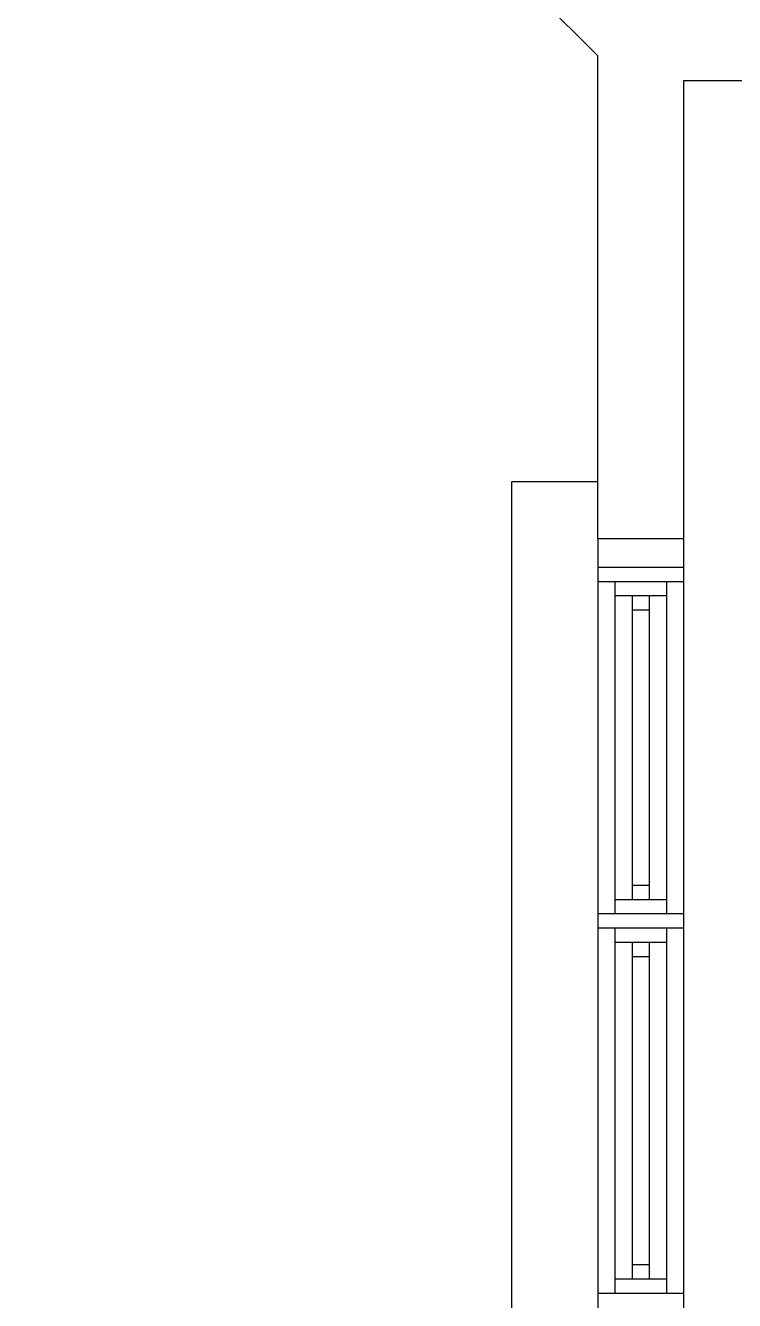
# Model space of a CAD drawing. Header units: inches. Extents: x 105.6 to 147.4, y 37.5 to 62.2.
# Drawn here: x 119.505 to 120.744, y 42.036 to 44.264 of the extents above; entities that cross this region are included whole.
import ezdxf

# ---------------------------------------------------------------- set-up
doc = ezdxf.new("R2010")
doc.units = ezdxf.units.IN
doc.header["$MEASUREMENT"] = 0
doc.layers.add('detalle ventanas', color=2, linetype='Continuous')
doc.layers.add('puertas y ventanas', color=1, linetype='Continuous')

msp = doc.modelspace()

# ---------------------------------------------------------------- linework, layer by layer
at = {"layer": 'detalle ventanas', "color": 5}
for p, q in [((120.5051, 44.2114), (119.5051, 45.2114)), ((120.5051, 43.3675), (120.5051, 44.2114)), ((123.4726, 44.1675), (120.6551, 44.1675)), ((120.6551, 44.1675), (120.6551, 43.367)), ((120.6551, 43.3675), (120.5051, 43.3675))]:
    msp.add_line(p, q, dxfattribs=at)
at = {"layer": 'puertas y ventanas'}
for p, q in [((120.5051, 43.3675), (120.5051, 41.3675)), ((120.6551, 43.3675), (120.6551, 41.3675)), ((120.5051, 43.3175), (120.6551, 43.3175)), ((120.5051, 43.2925), (120.6551, 43.2925)), ((120.5351, 43.2925), (120.5351, 42.7115)), ((120.6251, 43.2925), (120.6251, 42.7115)), ((120.6251, 43.2675), (120.5351, 43.2675)), ((120.5651, 43.2675), (120.5651, 42.7365)), ((120.5951, 43.2675), (120.5951, 42.7365)), ((120.5951, 43.2425), (120.5651, 43.2425)), ((120.5951, 42.7615), (120.5651, 42.7615)), ((120.6251, 42.7365), (120.5351, 42.7365)), ((120.6551, 42.7115), (120.5051, 42.7115)), ((120.6551, 42.6865), (120.5051, 42.6865)), ((120.5351, 42.6865), (120.5351, 42.0484)), ((120.6251, 42.6865), (120.6251, 42.0484)), ((120.6251, 42.6615), (120.5351, 42.6615)), ((120.5651, 42.6615), (120.5651, 42.0734)), ((120.5951, 42.6615), (120.5951, 42.0734)), ((120.5951, 42.6365), (120.5651, 42.6365)), ((120.5951, 42.0984), (120.5651, 42.0984)), ((120.6251, 42.0734), (120.5351, 42.0734)), ((120.6551, 42.0484), (120.5051, 42.0484))]:
    msp.add_line(p, q, dxfattribs=at)
at = {"layer": 'puertas y ventanas', "color": 2}
msp.add_lwpolyline([(120.5051, 41.2675), (120.3551, 41.2675), (120.3551, 43.4675), (120.5051, 43.4675)], dxfattribs=at)

doc.saveas('drawing.dxf')
